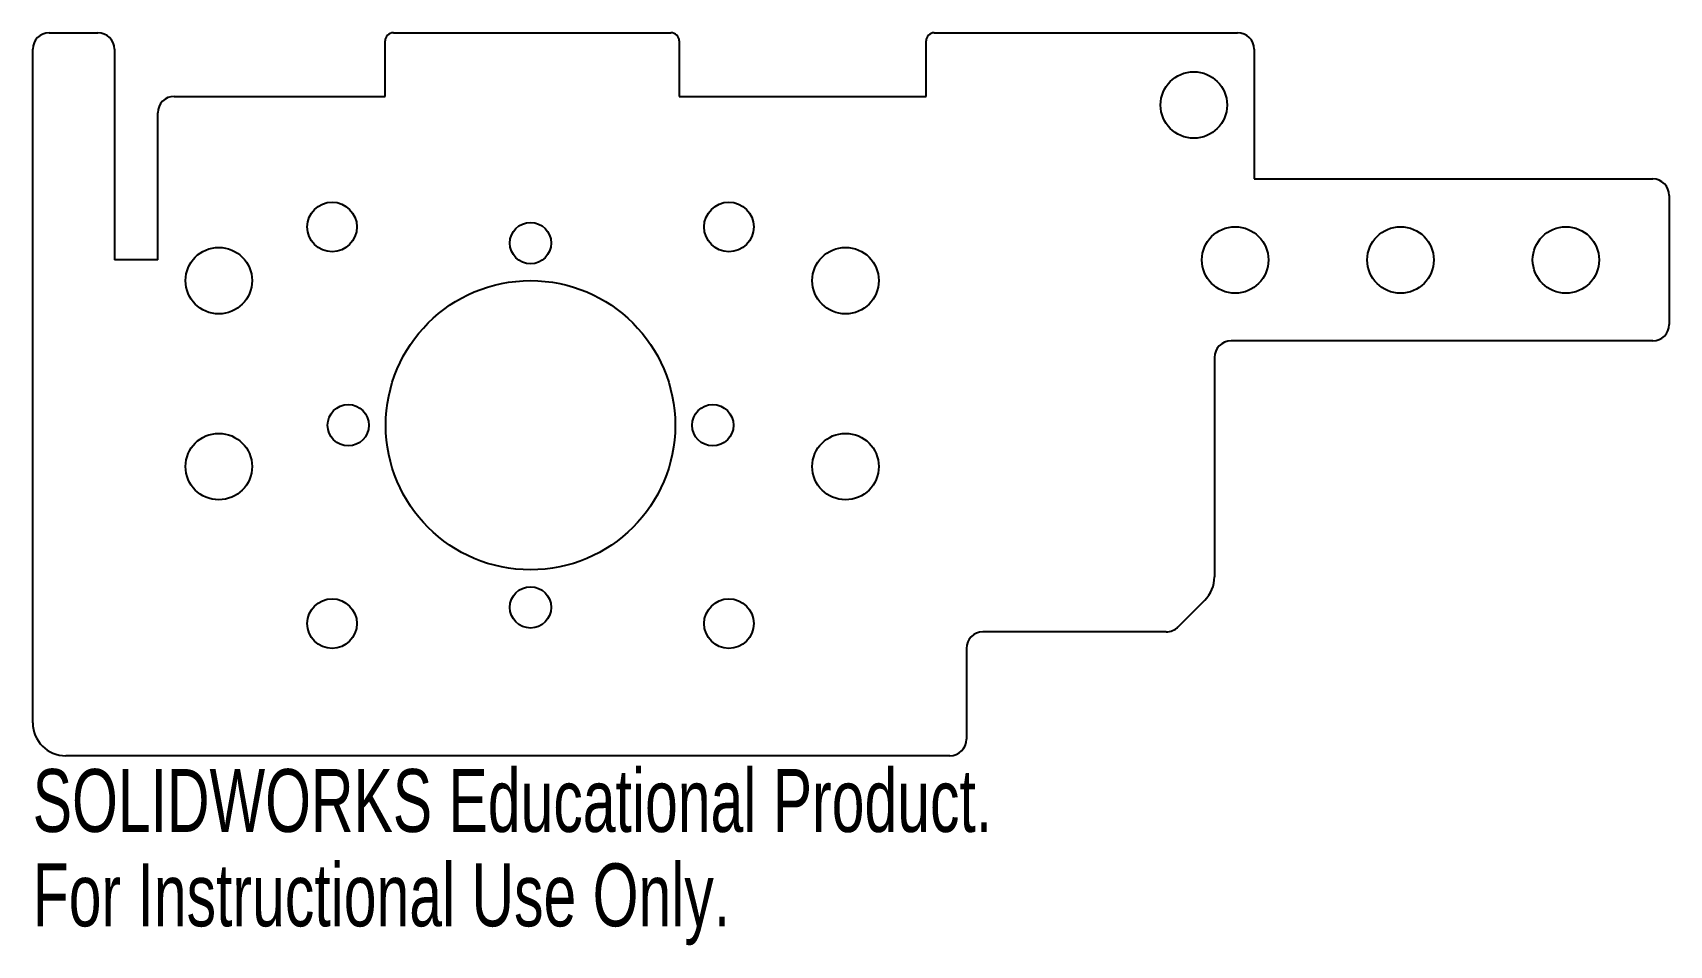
# Model space of a CAD drawing. Header units: inches. Extents: x -6.38 to -1.43, y -1.57 to 1.19.
import ezdxf

# ---------------------------------------------------------------- set-up
doc = ezdxf.new("R2010")
doc.units = ezdxf.units.IN
doc.header["$MEASUREMENT"] = 0
doc.styles.add('SLDTEXTSTYLE0', font='TXT', dxfattribs={"width": 0.7})

msp = doc.modelspace()

# ---------------------------------------------------------------- linework, layer by layer
at = {"color": 7, "linetype": 'Continuous', "lineweight": 25}
for p, q in [((-6.33, 1.1875), (-6.183, 1.1875)), ((-5.3145, 0.995), (-5.3145, 1.1625)), ((-5.2895, 1.1875), (-4.4505, 1.1875)), ((-4.4255, 1.1625), (-4.4255, 0.995)), ((-3.6791, 0.995), (-3.6791, 1.1625)), ((-3.6541, 1.1875), (-2.7371, 1.1875)), ((-6.38, -0.9), (-6.38, 1.1375)), ((-6.133, 1.1375), (-6.133, 0.5)), ((-2.6871, 1.1375), (-2.6871, 0.745)), ((-5.952, 0.995), (-5.3145, 0.995)), ((-4.4255, 0.995), (-3.6791, 0.995)), ((-6.002, 0.5), (-6.002, 0.945)), ((-2.6871, 0.745), (-1.4821, 0.745)), ((-1.4321, 0.695), (-1.4321, 0.305)), ((-6.002, 0.5), (-6.133, 0.5)), ((-1.4821, 0.255), (-2.7571, 0.255)), ((-2.8071, 0.205), (-2.8071, -0.4586)), ((-2.9174, -0.6104), (-2.8364, -0.5293)), ((-2.9528, -0.625), (-3.5071, -0.625)), ((-3.5571, -0.675), (-3.5571, -0.95)), ((-3.6071, -1), (-6.28, -1))]:
    msp.add_line(p, q, dxfattribs=at)
for centre, radius in [((-2.8696, 0.9688), 0.1005), ((-5.475, 0.6), 0.075), ((-4.275, 0.6), 0.075), ((-4.875, 0.551), 0.0625), ((-2.7446, 0.5), 0.1005), ((-2.2446, 0.5), 0.1005), ((-1.7446, 0.5), 0.1005), ((-5.8175, 0.4375), 0.1005), ((-3.9225, 0.4375), 0.1005), ((-4.875, 0), 0.4375), ((-5.426, 0), 0.0625), ((-4.324, 0), 0.0625), ((-5.8175, -0.125), 0.1005), ((-3.9225, -0.125), 0.1005), ((-4.875, -0.551), 0.0625), ((-5.475, -0.6), 0.075), ((-4.275, -0.6), 0.075)]:
    msp.add_circle(centre, radius, dxfattribs=at)
for centre, radius, start, end in [((-6.33, 1.1375), 0.05, 90, 180), ((-6.183, 1.1375), 0.05, 0, 90), ((-5.2895, 1.1625), 0.025, 90, 180), ((-4.4505, 1.1625), 0.025, 0, 90), ((-3.6541, 1.1625), 0.025, 90, 180), ((-2.7371, 1.1375), 0.05, 0, 90), ((-5.952, 0.945), 0.05, 90, 180), ((-1.4821, 0.695), 0.05, 0, 90), ((-1.4821, 0.305), 0.05, 270, 0), ((-2.7571, 0.205), 0.05, 90, 180), ((-2.9071, -0.4586), 0.1, 315, 0), ((-3.5071, -0.675), 0.05, 90, 180), ((-2.9528, -0.575), 0.05, 270, 315), ((-6.28, -0.9), 0.1, 180, 270), ((-3.6071, -0.95), 0.05, 270, 0)]:
    msp.add_arc(centre, radius, start, end, dxfattribs=at)

# ---------------------------------------------------------------- texts
at = {"color": 7, "linetype": 'Continuous', "char_height": 0.1903, "attachment_point": 1, "style": 'SLDTEXTSTYLE0'}
for s, insert in [('SOLIDWORKS Educational Product.', (-6.38, -1.0401)), ('For Instructional Use Only.', (-6.38, -1.3256))]:
    msp.add_mtext(s, dxfattribs=dict(at, insert=insert))

doc.saveas('drawing.dxf')
